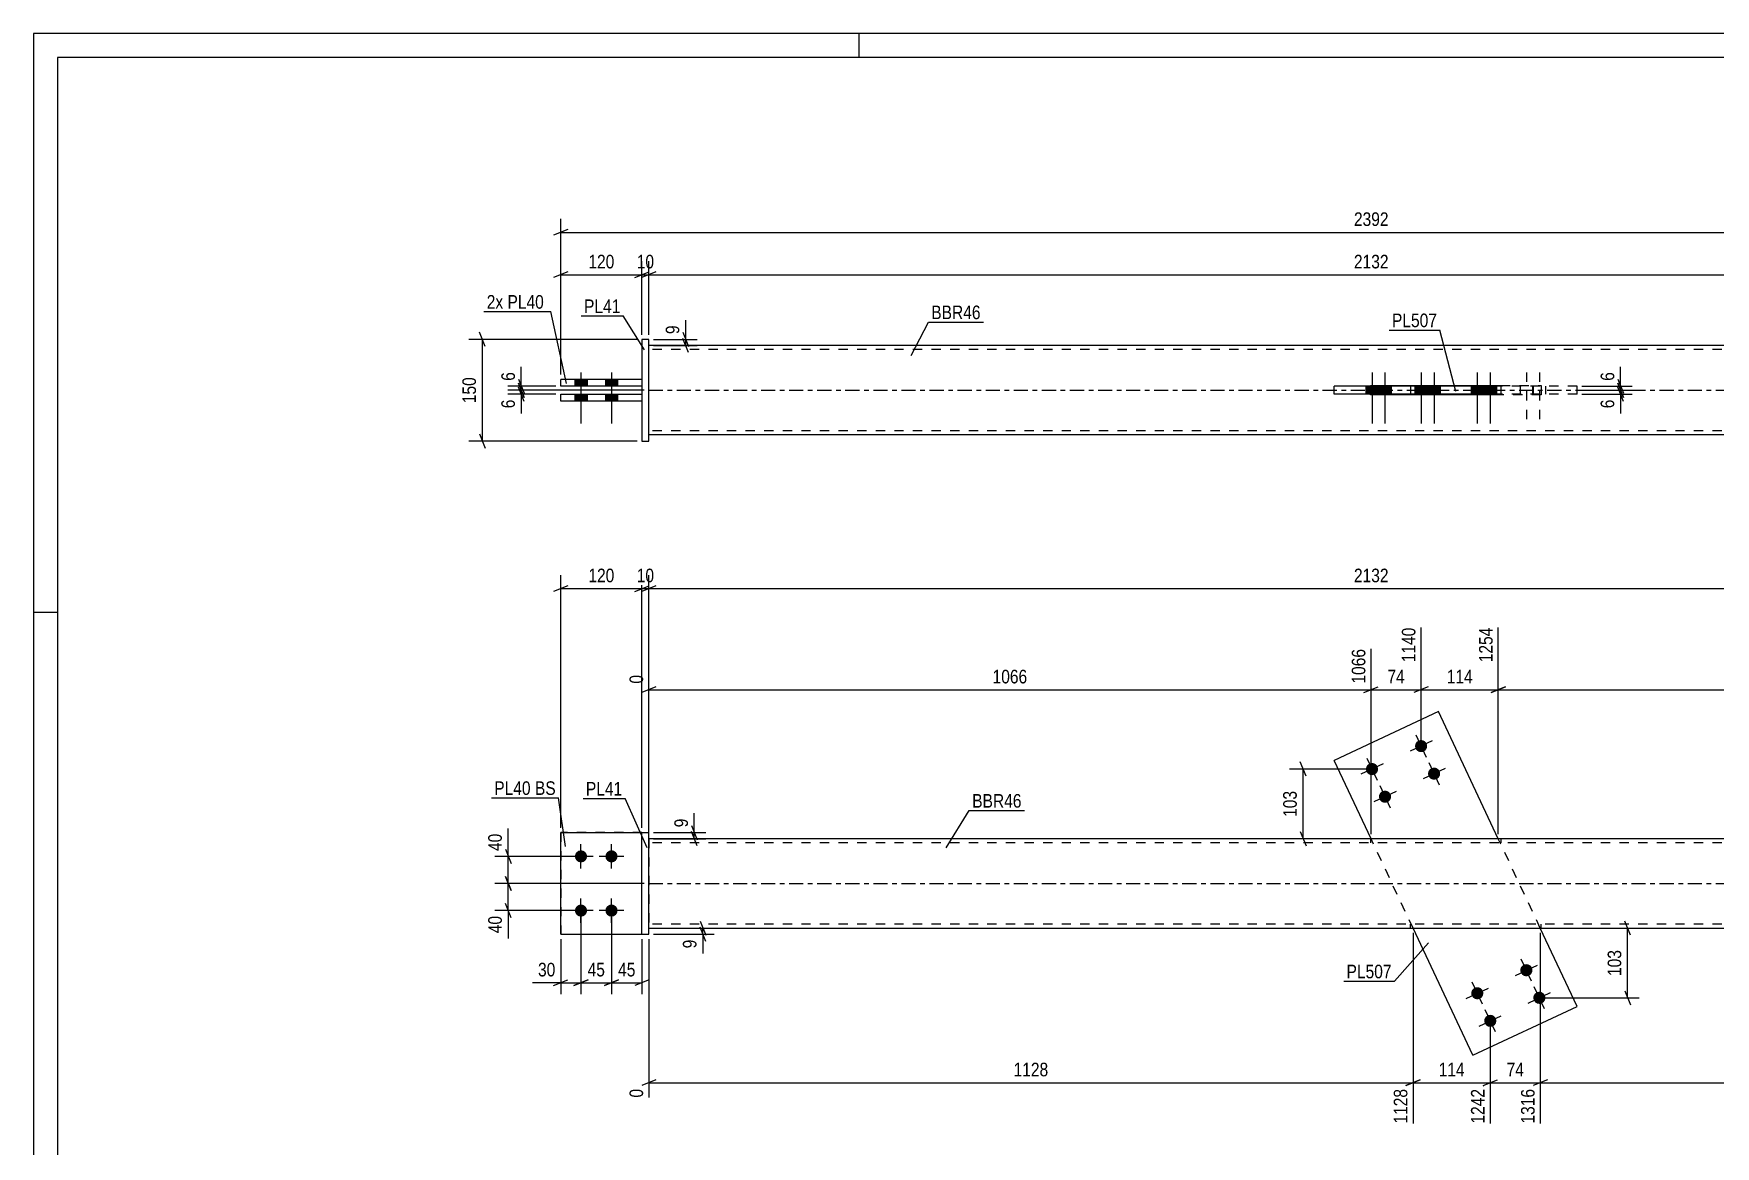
# Model space of a CAD drawing. Header units: millimetres. Extents: x 0 to 594, y 0 to 420.
# Drawn here: x 0 to 354.5, y 185.4 to 420 of the extents above; entities that cross this region are included whole.
import ezdxf

# ---------------------------------------------------------------- set-up
doc = ezdxf.new("R2010")
doc.units = ezdxf.units.MM
doc.linetypes.add('DXK_LINE_DOT2', pattern=[3.9198, 1.9599, -1.9599])
doc.linetypes.add('DXK_LINE_DOT3', pattern=[5.9187, 2.979, -0.9799, 0.9799, -0.9799])
doc.styles.add('Arial Narrow', font='ARIALN.TTF', dxfattribs={"height": 0.2})

# ---------------------------------------------------------------- blocks, each defined once
blk = doc.blocks.new('Unknown-585637004-1129')
at = {"color": 5, "linetype": 'Continuous'}
for p, q in [((594, 420), (0, 420)), ((0, 420), (0, 0)), ((174, 415), (174, 420)), ((589, 415), (5, 415)), ((5, 415), (5, 5)), ((5, 298), (0, 298))]:
    blk.add_line(p, q, dxfattribs=at)
blk = doc.blocks.new('Bolt-585637004-1959 - 1945')
at = {"linetype": 'Continuous'}
for points in [[(293.63, 270.37, -1), (291.31, 269.27, -1)], [(283.29, 265.51, -1), (280.96, 264.41, -1)], [(296.37, 264.55, -1), (294.04, 263.45, -1)], [(286.02, 259.69, -1), (283.69, 258.6, -1)]]:
    blk.add_hatch(color=1, dxfattribs=at).paths.add_polyline_path(points)
at = {"color": 1, "linetype": 'Continuous'}
for p, q in [((294.8, 270.91), (290.14, 268.73)), ((291.38, 272.15), (293.56, 267.49)), ((284.45, 266.05), (279.8, 263.87)), ((281.03, 267.29), (283.22, 262.63)), ((294.11, 266.33), (296.3, 261.67)), ((297.53, 265.09), (292.88, 262.91)), ((287.19, 260.24), (282.53, 258.05)), ((283.76, 261.47), (285.95, 256.81))]:
    blk.add_line(p, q, dxfattribs=at)
blk = doc.blocks.new('Part-585637004-1951 - 1945')
at = {"linetype": 'Continuous'}
blk.add_hatch(color=2, dxfattribs=at).paths.add_polyline_path([(391.4, 231.42), (390.6, 232.82), (392.2, 232.82)])
at = {"color": 2, "linetype": 'Continuous'}
for p, q in [((434.26, 250.28), (129.67, 250.28)), ((129.67, 231.42), (434.26, 231.42)), ((391.4, 231.42), (390.6, 232.82)), ((390.6, 232.82), (392.2, 232.82)), ((392.2, 232.82), (391.4, 231.42))]:
    blk.add_line(p, q, dxfattribs=at)
at = {"color": 7, "linetype": 'DXK_LINE_DOT2'}
for p, q in [((129.67, 250.28), (129.67, 231.42)), ((434.26, 249.42), (129.67, 249.42)), ((281.77, 250.28), (281.77, 249.42)), ((309.29, 250.28), (309.29, 249.42)), ((434.26, 250.28), (434.26, 231.42)), ((434.26, 232.28), (129.67, 232.28)), ((290.23, 231.42), (290.23, 232.28)), ((317.75, 231.42), (317.75, 232.28))]:
    blk.add_line(p, q, dxfattribs=at)
at = {"color": 7, "linetype": 'DXK_LINE_DOT3'}
blk.add_line((129.67, 240.85), (434.26, 240.85), dxfattribs=at)
at = {"color": 2, "linetype": 'Continuous'}
blk.add_circle((391.4, 232.32), 1, dxfattribs=at)
blk = doc.blocks.new('Bolt-585637004-1958 - 1945')
at = {"linetype": 'Continuous'}
for points in [[(313.5, 222.01, -1), (315.83, 223.11, -1)], [(303.16, 217.16, -1), (305.48, 218.25, -1)], [(316.23, 216.2, -1), (318.56, 217.29, -1)], [(305.89, 211.34, -1), (308.22, 212.43, -1)]]:
    blk.add_hatch(color=1, dxfattribs=at).paths.add_polyline_path(points)
at = {"color": 1, "linetype": 'Continuous'}
for p, q in [((312.34, 221.47), (316.99, 223.65)), ((315.76, 220.23), (313.57, 224.89)), ((305.41, 215.38), (303.23, 220.03)), ((301.99, 216.61), (306.65, 218.8)), ((315.07, 215.65), (319.72, 217.84)), ((318.49, 214.42), (316.3, 219.07)), ((304.73, 210.79), (309.38, 212.98)), ((308.15, 209.56), (305.96, 214.21))]:
    blk.add_line(p, q, dxfattribs=at)
blk = doc.blocks.new('Bolt-585637004-1960 - 1945')
at = {"linetype": 'Continuous'}
for points in [[(115.38, 245.28, -1), (115.38, 247.85, -1)], [(121.81, 245.28, -1), (121.81, 247.85, -1)], [(115.38, 233.85, -1), (115.38, 236.42, -1)], [(121.81, 233.85, -1), (121.81, 236.42, -1)]]:
    blk.add_hatch(color=1, dxfattribs=at).paths.add_polyline_path(points)
at = {"color": 1, "linetype": 'Continuous'}
for p, q in [((115.38, 243.99), (115.38, 249.14)), ((121.81, 243.99), (121.81, 249.14)), ((117.96, 246.57), (112.81, 246.57)), ((124.38, 246.57), (119.24, 246.57)), ((115.38, 232.57), (115.38, 237.71)), ((121.81, 232.57), (121.81, 237.71)), ((117.96, 235.14), (112.81, 235.14)), ((124.38, 235.14), (119.24, 235.14))]:
    blk.add_line(p, q, dxfattribs=at)
blk = doc.blocks.new('Part-585637004-1966 - 1945')
at = {"color": 2, "linetype": 'Continuous'}
for p, q in [((296.16, 277.08), (274.18, 266.75)), ((308.75, 250.28), (296.16, 277.08)), ((281.92, 250.28), (274.18, 266.75)), ((303.36, 204.63), (290.77, 231.42)), ((325.34, 214.95), (317.6, 231.42)), ((303.36, 204.63), (325.34, 214.95))]:
    blk.add_line(p, q, dxfattribs=at)
at = {"color": 7, "linetype": 'DXK_LINE_DOT2'}
for p, q in [((290.77, 231.42), (281.92, 250.28)), ((317.6, 231.42), (308.75, 250.28))]:
    blk.add_line(p, q, dxfattribs=at)
blk = doc.blocks.new('Part-585637004-1971 - 1945')
at = {"color": 2, "linetype": 'Continuous'}
for p, q in [((128.24, 230.14), (128.24, 251.57)), ((128.24, 251.57), (129.67, 251.57)), ((129.67, 230.14), (129.67, 251.57)), ((128.24, 230.14), (129.67, 230.14))]:
    blk.add_line(p, q, dxfattribs=at)
blk = doc.blocks.new('Part-585637004-1976 - 1945')
at = {"color": 7, "linetype": 'DXK_LINE_DOT2'}
for p, q in [((128.24, 251.57), (111.1, 251.57)), ((111.1, 251.57), (111.1, 230.14)), ((128.24, 230.14), (128.24, 251.57)), ((111.1, 230.14), (128.24, 230.14))]:
    blk.add_line(p, q, dxfattribs=at)
blk = doc.blocks.new('Part-585637004-1981 - 1945')
at = {"color": 2, "linetype": 'Continuous'}
for p, q in [((111.1, 230.14), (111.1, 251.57)), ((111.1, 251.57), (128.24, 251.57)), ((111.1, 230.14), (128.24, 230.14))]:
    blk.add_line(p, q, dxfattribs=at)
at = {"color": 7, "linetype": 'DXK_LINE_DOT2'}
blk.add_line((128.24, 230.14), (128.24, 251.57), dxfattribs=at)
blk = doc.blocks.new('Bolt-585637004-2427 - 2414')
at = {"linetype": 'Continuous'}
for points in [[(283.41, 345.69), (280.84, 345.69), (280.84, 343.97), (283.41, 343.97)], [(286.14, 345.69), (283.57, 345.69), (283.57, 343.97), (286.14, 343.97)], [(293.76, 345.69), (291.18, 345.69), (291.18, 343.97), (293.76, 343.97)], [(296.49, 345.69), (293.92, 345.69), (293.92, 343.97), (296.49, 343.97)]]:
    blk.add_hatch(color=1, dxfattribs=at).paths.add_polyline_path(points)
at = {"color": 1, "linetype": 'Continuous'}
for p, q in [((282.13, 348.54), (282.13, 337.83)), ((284.86, 348.54), (284.86, 337.83)), ((292.47, 348.54), (292.47, 337.83)), ((295.2, 348.54), (295.2, 337.83)), ((280.84, 345.69), (280.84, 343.97)), ((283.41, 345.69), (283.41, 343.97)), ((283.57, 345.69), (283.57, 343.97)), ((286.14, 345.69), (286.14, 343.97)), ((291.18, 345.69), (291.18, 343.97)), ((293.76, 345.69), (293.76, 343.97)), ((293.92, 345.69), (293.92, 343.97)), ((296.49, 345.69), (296.49, 343.97))]:
    blk.add_line(p, q, dxfattribs=at)
blk = doc.blocks.new('Part-585637004-2420 - 2414')
at = {"color": 2, "linetype": 'Continuous'}
for p, q in [((111.1, 343.97), (128.24, 343.97)), ((111.1, 342.54), (111.1, 343.97)), ((128.24, 343.97), (128.24, 342.54)), ((128.24, 342.54), (111.1, 342.54))]:
    blk.add_line(p, q, dxfattribs=at)
blk = doc.blocks.new('Part-585637004-2437 - 2414')
at = {"linetype": 'Continuous'}
blk.add_hatch(color=2, dxfattribs=at).paths.add_polyline_path([(391.4, 344.83), (390.6, 346.23), (392.2, 346.23)])
at = {"color": 2, "linetype": 'Continuous'}
for p, q in [((434.26, 354.26), (129.67, 354.26)), ((281.77, 345.69), (281.77, 345.83)), ((281.77, 345.83), (309.29, 345.83)), ((281.77, 343.83), (281.77, 343.97)), ((290.23, 345.69), (290.23, 345.83)), ((290.23, 343.97), (290.23, 343.83)), ((309.29, 345.83), (309.29, 343.83)), ((391.4, 344.83), (390.6, 346.23)), ((390.6, 346.23), (392.2, 346.23)), ((392.2, 346.23), (391.4, 344.83)), ((309.29, 343.83), (281.77, 343.83)), ((434.26, 335.4), (129.67, 335.4))]:
    blk.add_line(p, q, dxfattribs=at)
at = {"color": 7, "linetype": 'DXK_LINE_DOT2'}
for p, q in [((129.67, 335.4), (129.67, 354.26)), ((434.26, 353.4), (129.67, 353.4)), ((434.26, 354.26), (434.26, 335.4)), ((281.77, 343.83), (281.77, 345.69)), ((290.23, 345.83), (290.23, 343.97)), ((309.29, 345.83), (317.75, 345.83)), ((317.75, 345.83), (317.75, 343.83)), ((317.75, 343.83), (309.29, 343.83)), ((434.26, 336.26), (129.67, 336.26))]:
    blk.add_line(p, q, dxfattribs=at)
at = {"color": 7, "linetype": 'DXK_LINE_DOT3'}
blk.add_line((129.67, 344.83), (434.26, 344.83), dxfattribs=at)
at = {"color": 2, "linetype": 'Continuous'}
blk.add_circle((391.4, 345.73), 1, dxfattribs=at)
blk = doc.blocks.new('Bolt-585637004-2426 - 2414')
at = {"linetype": 'Continuous'}
for points in [[(303.03, 343.97), (305.61, 343.97), (305.61, 345.69), (303.03, 345.69)], [(305.77, 343.97), (308.34, 343.97), (308.34, 345.69), (305.77, 345.69)]]:
    blk.add_hatch(color=1, dxfattribs=at).paths.add_polyline_path(points)
at = {"color": 1, "linetype": 'Continuous'}
for p, q in [((304.32, 348.54), (304.32, 337.83)), ((307.05, 348.54), (307.05, 337.83)), ((303.03, 345.69), (303.03, 343.97)), ((305.61, 345.69), (305.61, 343.97)), ((305.77, 345.69), (305.77, 343.97)), ((308.34, 345.69), (308.34, 343.97))]:
    blk.add_line(p, q, dxfattribs=at)
at = {"color": 1, "linetype": 'DXK_LINE_DOT2'}
for p, q in [((314.66, 348.54), (314.66, 337.83)), ((317.4, 348.54), (317.4, 337.83)), ((313.38, 345.69), (313.38, 343.97)), ((315.95, 345.69), (315.95, 343.97)), ((316.11, 345.69), (316.11, 343.97)), ((318.68, 345.69), (318.68, 343.97))]:
    blk.add_line(p, q, dxfattribs=at)
blk = doc.blocks.new('Part-585637004-2452 - 2414')
at = {"color": 2, "linetype": 'Continuous'}
for p, q in [((128.24, 347.11), (111.1, 347.11)), ((111.1, 345.69), (111.1, 347.11)), ((128.24, 345.69), (111.1, 345.69)), ((128.24, 347.11), (128.24, 345.69))]:
    blk.add_line(p, q, dxfattribs=at)
blk = doc.blocks.new('Part-585637004-2457 - 2414')
at = {"color": 2, "linetype": 'Continuous'}
for p, q in [((129.67, 355.54), (128.24, 355.54)), ((128.24, 355.54), (128.24, 334.11)), ((129.67, 334.11), (129.67, 355.54)), ((128.24, 334.11), (129.67, 334.11))]:
    blk.add_line(p, q, dxfattribs=at)
blk = doc.blocks.new('Part-585637004-2462 - 2414')
at = {"color": 2, "linetype": 'Continuous'}
for p, q in [((274.18, 343.97), (274.18, 345.69)), ((309.29, 345.69), (274.18, 345.69)), ((309.29, 343.97), (274.18, 343.97)), ((296.16, 343.97), (296.16, 345.69))]:
    blk.add_line(p, q, dxfattribs=at)
at = {"color": 7, "linetype": 'DXK_LINE_DOT2'}
for p, q in [((303.36, 343.97), (303.36, 345.69)), ((325.34, 345.69), (309.29, 345.69)), ((325.34, 343.97), (309.29, 343.97)), ((325.34, 343.97), (325.34, 345.69))]:
    blk.add_line(p, q, dxfattribs=at)
blk = doc.blocks.new('Bolt-585637004-2463 - 2414')
at = {"linetype": 'Continuous'}
for points in [[(114.1, 345.69), (116.67, 345.69), (116.67, 347.11), (114.1, 347.11)], [(114.1, 345.69), (116.67, 345.69), (116.67, 347.11), (114.1, 347.11)], [(114.1, 342.54), (116.67, 342.54), (116.67, 343.97), (114.1, 343.97)], [(114.1, 342.54), (116.67, 342.54), (116.67, 343.97), (114.1, 343.97)], [(120.53, 345.69), (123.1, 345.69), (123.1, 347.11), (120.53, 347.11)], [(120.53, 345.69), (123.1, 345.69), (123.1, 347.11), (120.53, 347.11)], [(120.53, 342.54), (123.1, 342.54), (123.1, 343.97), (120.53, 343.97)], [(120.53, 342.54), (123.1, 342.54), (123.1, 343.97), (120.53, 343.97)]]:
    blk.add_hatch(color=1, dxfattribs=at).paths.add_polyline_path(points)
at = {"color": 1, "linetype": 'Continuous'}
for p, q in [((115.38, 348.54), (115.38, 337.83)), ((115.38, 348.54), (115.38, 337.83)), ((121.81, 348.54), (121.81, 337.83)), ((121.81, 348.54), (121.81, 337.83)), ((114.1, 347.11), (114.1, 345.69)), ((114.1, 347.11), (114.1, 345.69)), ((114.1, 343.97), (114.1, 342.54)), ((114.1, 343.97), (114.1, 342.54)), ((116.67, 347.11), (116.67, 345.69)), ((116.67, 347.11), (116.67, 345.69)), ((116.67, 343.97), (116.67, 342.54)), ((116.67, 343.97), (116.67, 342.54)), ((120.53, 347.11), (120.53, 345.69)), ((120.53, 347.11), (120.53, 345.69)), ((120.53, 343.97), (120.53, 342.54)), ((120.53, 343.97), (120.53, 342.54)), ((123.1, 347.11), (123.1, 345.69)), ((123.1, 347.11), (123.1, 345.69)), ((123.1, 343.97), (123.1, 342.54)), ((123.1, 343.97), (123.1, 342.54))]:
    blk.add_line(p, q, dxfattribs=at)
blk = doc.blocks.new('StraightDimension-585637004-2935 - 1945')
at = {"color": 7, "linetype": 'Continuous'}
for p, q in [((129.67, 229.14), (129.67, 195.72)), ((290.77, 230.42), (290.77, 190.23)), ((131.17, 199.45), (128.17, 198.25)), ((129.67, 198.85), (290.77, 198.85)), ((289.27, 198.25), (292.27, 199.45))]:
    blk.add_line(p, q, dxfattribs=at)
at = {"color": 0}
blk.add_wipeout([(214.48, 199.6), (214.48, 203.8), (205.97, 203.8), (205.97, 199.6)], dxfattribs=at)
at = {"color": 0, "linetype": 'Continuous'}
for points in [[(129.07, 198.15), (124.87, 198.15), (124.87, 195.12), (129.07, 195.12)], [(290.17, 198.15), (285.97, 198.15), (285.97, 189.63), (290.17, 189.63)]]:
    blk.add_wipeout(points, dxfattribs=at)
at = {"color": 3, "style": 'Arial Narrow'}
blk.add_text('1128', height=2.863, dxfattribs=at).set_placement((206.57, 200.2))
at = {"color": 3, "linetype": 'Continuous', "style": 'Arial Narrow'}
for s, height, p in [('0', 2.86, (128.47, 195.72)), ('1128', 2.863, (289.57, 190.23))]:
    blk.add_text(s, height=height, rotation=90.0002, dxfattribs=at).set_placement(p)
blk = doc.blocks.new('StraightDimension-585637004-2142 - 1945')
at = {"color": 7, "linetype": 'Continuous'}
for p, q in [((130.67, 231.42), (143.47, 231.42)), ((140.47, 232.92), (141.67, 229.92)), ((141.67, 228.64), (140.47, 231.64)), ((141.07, 230.14), (141.07, 231.42)), ((130.67, 230.14), (143.47, 230.14))]:
    blk.add_line(p, q, dxfattribs=at)
at = {"color": 0}
blk.add_wipeout([(140.32, 229.61), (136.12, 229.61), (136.12, 226.58), (140.32, 226.58)], dxfattribs=at)
at = {"color": 7, "linetype": 'Continuous'}
blk.add_line((141.07, 230.14), (141.07, 226.06), dxfattribs=at)
blk.add_line((141.07, 230.14), (141.07, 226.06), dxfattribs=at)
at = {"color": 3, "style": 'Arial Narrow'}
blk.add_text('9', height=2.86, rotation=90.0002, dxfattribs=at).set_placement((139.72, 227.18))
blk = doc.blocks.new('StraightDimension-585637004-2078 - 1945')
at = {"color": 7, "linetype": 'Continuous'}
for p, q in [((115.38, 234.14), (115.38, 217.51)), ((111.1, 229.14), (111.1, 217.51)), ((109.6, 219.31), (112.6, 220.51)), ((111.1, 219.91), (115.38, 219.91)), ((116.88, 220.51), (113.88, 219.31))]:
    blk.add_line(p, q, dxfattribs=at)
at = {"color": 0}
blk.add_wipeout([(110.57, 220.66), (110.57, 224.86), (105.72, 224.86), (105.72, 220.66)], dxfattribs=at)
at = {"color": 7, "linetype": 'Continuous'}
blk.add_line((111.1, 219.91), (105.19, 219.91), dxfattribs=at)
blk.add_line((111.1, 219.91), (105.19, 219.91), dxfattribs=at)
at = {"color": 3, "style": 'Arial Narrow'}
blk.add_text('30', height=2.863, dxfattribs=at).set_placement((106.32, 221.26))
blk = doc.blocks.new('StraightDimension-585637004-2799 - 1945')
at = {"color": 7, "linetype": 'Continuous'}
for p, q in [((292.47, 270.82), (292.47, 294.8)), ((308.75, 251.28), (308.75, 294.8)), ((293.97, 282.28), (290.97, 281.08)), ((292.47, 281.68), (308.75, 281.68)), ((307.25, 281.08), (310.25, 282.28))]:
    blk.add_line(p, q, dxfattribs=at)
at = {"color": 0}
blk.add_wipeout([(303.95, 282.43), (303.95, 286.63), (297.27, 286.63), (297.27, 282.43)], dxfattribs=at)
at = {"color": 0, "linetype": 'Continuous'}
blk.add_wipeout([(308.15, 295.4), (303.95, 295.4), (303.95, 286.88), (308.15, 286.88)], dxfattribs=at)
at = {"color": 3, "linetype": 'Continuous', "style": 'Arial Narrow'}
blk.add_text('1254', height=2.863, rotation=90.0002, dxfattribs=at).set_placement((307.55, 287.48))
at = {"color": 3, "style": 'Arial Narrow'}
blk.add_text('114', height=2.863, dxfattribs=at).set_placement((297.87, 283.03))
blk = doc.blocks.new('StraightDimension-585637004-2801 - 1945')
at = {"color": 7, "linetype": 'Continuous'}
for p, q in [((281.92, 251.28), (281.92, 290.3)), ((129.67, 251.28), (129.67, 284.81)), ((131.17, 282.28), (128.17, 281.08)), ((129.67, 281.68), (281.92, 281.68)), ((280.42, 281.08), (283.42, 282.28))]:
    blk.add_line(p, q, dxfattribs=at)
at = {"color": 0, "linetype": 'Continuous'}
for points in [[(281.32, 290.9), (277.12, 290.9), (277.12, 282.38), (281.32, 282.38)], [(129.07, 285.41), (124.87, 285.41), (124.87, 282.38), (129.07, 282.38)]]:
    blk.add_wipeout(points, dxfattribs=at)
at = {"color": 0}
blk.add_wipeout([(210.05, 282.43), (210.05, 286.63), (201.54, 286.63), (201.54, 282.43)], dxfattribs=at)
at = {"color": 3, "linetype": 'Continuous', "style": 'Arial Narrow'}
for s, height, p in [('1066', 2.863, (280.72, 282.98)), ('0', 2.86, (128.47, 282.98))]:
    blk.add_text(s, height=height, rotation=90.0002, dxfattribs=at).set_placement(p)
at = {"color": 3, "style": 'Arial Narrow'}
blk.add_text('1066', height=2.863, dxfattribs=at).set_placement((202.14, 283.03))
blk = doc.blocks.new('StraightDimension-585637004-2800 - 1945')
at = {"color": 7, "linetype": 'Continuous'}
for p, q in [((292.47, 270.82), (292.47, 294.8)), ((281.92, 251.28), (281.92, 290.3)), ((280.42, 281.08), (283.42, 282.28)), ((281.92, 281.68), (292.47, 281.68)), ((293.97, 282.28), (290.97, 281.08))]:
    blk.add_line(p, q, dxfattribs=at)
at = {"color": 0}
blk.add_wipeout([(289.62, 282.43), (289.62, 286.63), (284.77, 286.63), (284.77, 282.43)], dxfattribs=at)
at = {"color": 0, "linetype": 'Continuous'}
blk.add_wipeout([(291.87, 295.4), (287.67, 295.4), (287.67, 286.88), (291.87, 286.88)], dxfattribs=at)
at = {"color": 3, "linetype": 'Continuous', "style": 'Arial Narrow'}
blk.add_text('1140', height=2.863, rotation=90.0002, dxfattribs=at).set_placement((291.27, 287.48))
at = {"color": 3, "style": 'Arial Narrow'}
blk.add_text('74', height=2.863, dxfattribs=at).set_placement((285.37, 283.03))
blk = doc.blocks.new('StraightDimension-585637004-2175 - 1945')
at = {"color": 7, "linetype": 'Continuous'}
for p, q in [((114.38, 246.57), (97.19, 246.57)), ((99.44, 248.07), (100.64, 245.07)), ((100.04, 240.85), (100.04, 246.57)), ((100.64, 239.35), (99.44, 242.35)), ((128.67, 240.85), (97.19, 240.85))]:
    blk.add_line(p, q, dxfattribs=at)
at = {"color": 0}
blk.add_wipeout([(99.29, 251.95), (95.09, 251.95), (95.09, 247.09), (99.29, 247.09)], dxfattribs=at)
at = {"color": 7, "linetype": 'Continuous'}
blk.add_line((100.04, 246.57), (100.04, 252.47), dxfattribs=at)
blk.add_line((100.04, 246.57), (100.04, 252.47), dxfattribs=at)
at = {"color": 3, "style": 'Arial Narrow'}
blk.add_text('40', height=2.863, rotation=90.0002, dxfattribs=at).set_placement((98.69, 247.69))
blk = doc.blocks.new('StraightDimension-585637004-2934 - 1945')
at = {"color": 7, "linetype": 'Continuous'}
for p, q in [((290.77, 230.42), (290.77, 190.23)), ((307.05, 210.88), (307.05, 190.23)), ((292.27, 199.45), (289.27, 198.25)), ((290.77, 198.85), (307.05, 198.85)), ((305.55, 198.25), (308.55, 199.45))]:
    blk.add_line(p, q, dxfattribs=at)
at = {"color": 0}
blk.add_wipeout([(302.26, 199.6), (302.26, 203.8), (295.57, 203.8), (295.57, 199.6)], dxfattribs=at)
at = {"color": 3, "style": 'Arial Narrow'}
blk.add_text('114', height=2.863, dxfattribs=at).set_placement((296.17, 200.2))
at = {"color": 0, "linetype": 'Continuous'}
blk.add_wipeout([(306.45, 198.15), (302.25, 198.15), (302.25, 189.63), (306.45, 189.63)], dxfattribs=at)
at = {"color": 3, "linetype": 'Continuous', "style": 'Arial Narrow'}
blk.add_text('1242', height=2.863, rotation=90.0002, dxfattribs=at).set_placement((305.85, 190.23))
blk = doc.blocks.new('StraightDimension-585637004-2058 - 1945')
at = {"color": 7, "linetype": 'Continuous'}
for p, q in [((121.81, 234.14), (121.81, 217.51)), ((128.24, 229.14), (128.24, 217.51)), ((120.31, 219.31), (123.31, 220.51)), ((121.81, 219.91), (128.24, 219.91)), ((129.74, 220.51), (126.74, 219.31))]:
    blk.add_line(p, q, dxfattribs=at)
at = {"color": 0}
blk.add_wipeout([(127.46, 220.66), (127.46, 224.86), (122.6, 224.86), (122.6, 220.66)], dxfattribs=at)
at = {"color": 3, "style": 'Arial Narrow'}
blk.add_text('45', height=2.863, dxfattribs=at).set_placement((123.2, 221.26))
blk = doc.blocks.new('StraightDimension-585637004-2312 - 1945')
at = {"color": 7, "linetype": 'Continuous'}
for p, q in [((111.1, 252.57), (111.1, 305.85)), ((128.24, 252.57), (128.24, 305.85)), ((112.6, 303.6), (109.6, 302.4)), ((111.1, 303), (128.24, 303)), ((126.74, 302.4), (129.74, 303.6))]:
    blk.add_line(p, q, dxfattribs=at)
at = {"color": 0}
blk.add_wipeout([(123.01, 303.75), (123.01, 307.95), (116.33, 307.95), (116.33, 303.75)], dxfattribs=at)
at = {"color": 3, "style": 'Arial Narrow'}
blk.add_text('120', height=2.863, dxfattribs=at).set_placement((116.93, 304.35))
blk = doc.blocks.new('StraightDimension-585637004-2071 - 1945')
at = {"color": 7, "linetype": 'Continuous'}
for p, q in [((115.38, 234.14), (115.38, 217.51)), ((121.81, 234.14), (121.81, 217.51)), ((113.88, 219.31), (116.88, 220.51)), ((115.38, 219.91), (121.81, 219.91)), ((123.31, 220.51), (120.31, 219.31))]:
    blk.add_line(p, q, dxfattribs=at)
at = {"color": 0}
blk.add_wipeout([(121.03, 220.66), (121.03, 224.86), (116.17, 224.86), (116.17, 220.66)], dxfattribs=at)
at = {"color": 3, "style": 'Arial Narrow'}
blk.add_text('45', height=2.863, dxfattribs=at).set_placement((116.77, 221.26))
blk = doc.blocks.new('StraightDimension-585637004-2151 - 1945')
at = {"color": 7, "linetype": 'Continuous'}
for p, q in [((138.67, 253.07), (139.87, 250.07)), ((139.87, 248.78), (138.67, 251.78)), ((130.67, 251.57), (141.67, 251.57)), ((130.67, 250.28), (141.67, 250.28)), ((139.27, 250.28), (139.27, 251.57))]:
    blk.add_line(p, q, dxfattribs=at)
at = {"color": 0}
blk.add_wipeout([(138.52, 255.12), (134.32, 255.12), (134.32, 252.09), (138.52, 252.09)], dxfattribs=at)
at = {"color": 7, "linetype": 'Continuous'}
blk.add_line((139.27, 251.57), (139.27, 255.64), dxfattribs=at)
blk.add_line((139.27, 251.57), (139.27, 255.64), dxfattribs=at)
at = {"color": 3, "style": 'Arial Narrow'}
blk.add_text('9', height=2.86, rotation=90.0002, dxfattribs=at).set_placement((137.92, 252.69))
blk = doc.blocks.new('StraightDimension-585637004-2160 - 1945')
at = {"color": 7, "linetype": 'Continuous'}
for p, q in [((99.44, 242.35), (100.64, 239.35)), ((128.67, 240.85), (97.19, 240.85)), ((100.04, 235.14), (100.04, 240.85)), ((114.38, 235.14), (97.19, 235.14)), ((100.64, 233.64), (99.44, 236.64))]:
    blk.add_line(p, q, dxfattribs=at)
at = {"color": 0}
blk.add_wipeout([(99.29, 234.61), (95.09, 234.61), (95.09, 229.76), (99.29, 229.76)], dxfattribs=at)
at = {"color": 7, "linetype": 'Continuous'}
blk.add_line((100.04, 235.14), (100.04, 229.23), dxfattribs=at)
blk.add_line((100.04, 235.14), (100.04, 229.23), dxfattribs=at)
at = {"color": 3, "style": 'Arial Narrow'}
blk.add_text('40', height=2.863, rotation=90.0002, dxfattribs=at).set_placement((98.69, 230.36))
blk = doc.blocks.new('StraightDimension-585637004-2238 - 1945')
at = {"color": 7, "linetype": 'Continuous'}
for p, q in [((291.77, 231.42), (338.41, 231.42)), ((336.61, 229.92), (335.41, 232.92)), ((336.01, 216.74), (336.01, 231.42)), ((318.4, 216.74), (338.41, 216.74)), ((335.41, 218.24), (336.61, 215.24))]:
    blk.add_line(p, q, dxfattribs=at)
at = {"color": 0}
blk.add_wipeout([(335.26, 227.43), (331.06, 227.43), (331.06, 220.74), (335.26, 220.74)], dxfattribs=at)
at = {"color": 3, "style": 'Arial Narrow'}
blk.add_text('103', height=2.863, rotation=90.0002, dxfattribs=at).set_placement((334.66, 221.34))
blk = doc.blocks.new('StraightDimension-585637004-2282 - 1945')
at = {"color": 7, "linetype": 'Continuous'}
for p, q in [((268.21, 263.46), (267.01, 266.46)), ((281.13, 264.96), (264.76, 264.96)), ((267.61, 250.28), (267.61, 264.96)), ((267.01, 251.78), (268.21, 248.78)), ((307.75, 250.28), (264.76, 250.28))]:
    blk.add_line(p, q, dxfattribs=at)
at = {"color": 0}
blk.add_wipeout([(266.86, 260.96), (262.66, 260.96), (262.66, 254.28), (266.86, 254.28)], dxfattribs=at)
at = {"color": 3, "style": 'Arial Narrow'}
blk.add_text('103', height=2.863, rotation=90.0002, dxfattribs=at).set_placement((266.26, 254.88))
blk = doc.blocks.new('StraightDimension-585637004-2334 - 1945')
at = {"color": 7, "linetype": 'Continuous'}
for p, q in [((128.24, 252.57), (128.24, 305.85)), ((129.67, 252.57), (129.67, 305.85)), ((126.74, 302.4), (129.74, 303.6)), ((131.17, 303.6), (128.17, 302.4)), ((128.24, 303), (129.67, 303))]:
    blk.add_line(p, q, dxfattribs=at)
at = {"color": 0}
blk.add_wipeout([(131.38, 303.75), (131.38, 307.95), (126.53, 307.95), (126.53, 303.75)], dxfattribs=at)
at = {"color": 3, "style": 'Arial Narrow'}
blk.add_text('10', height=2.863, dxfattribs=at).set_placement((127.13, 304.35))
blk = doc.blocks.new('StraightDimension-585637004-2351 - 1945')
at = {"color": 7, "linetype": 'Continuous'}
for p, q in [((129.67, 252.57), (129.67, 305.85)), ((434.26, 252.57), (434.26, 305.85)), ((131.17, 303.6), (128.17, 302.4)), ((129.67, 303), (434.26, 303)), ((432.76, 302.4), (435.76, 303.6))]:
    blk.add_line(p, q, dxfattribs=at)
at = {"color": 0}
blk.add_wipeout([(286.22, 303.75), (286.22, 307.95), (277.71, 307.95), (277.71, 303.75)], dxfattribs=at)
at = {"color": 3, "style": 'Arial Narrow'}
blk.add_text('2132', height=2.863, dxfattribs=at).set_placement((278.31, 304.35))
blk = doc.blocks.new('StraightDimension-585637004-2933 - 1945')
at = {"color": 7, "linetype": 'Continuous'}
for p, q in [((317.6, 230.42), (317.6, 190.23)), ((307.05, 210.88), (307.05, 190.23)), ((305.55, 198.25), (308.55, 199.45)), ((307.05, 198.85), (317.6, 198.85)), ((319.1, 199.45), (316.1, 198.25))]:
    blk.add_line(p, q, dxfattribs=at)
at = {"color": 0}
blk.add_wipeout([(314.76, 199.6), (314.76, 203.8), (309.9, 203.8), (309.9, 199.6)], dxfattribs=at)
at = {"color": 3, "style": 'Arial Narrow'}
blk.add_text('74', height=2.863, dxfattribs=at).set_placement((310.5, 200.2))
at = {"color": 0, "linetype": 'Continuous'}
blk.add_wipeout([(317, 198.15), (312.8, 198.15), (312.8, 189.63), (317, 189.63)], dxfattribs=at)
at = {"color": 3, "linetype": 'Continuous', "style": 'Arial Narrow'}
blk.add_text('1316', height=2.863, rotation=90.0002, dxfattribs=at).set_placement((316.4, 190.23))
blk = doc.blocks.new('StraightDimension-585637004-2798 - 1945')
at = {"color": 7, "linetype": 'Continuous'}
for p, q in [((308.75, 251.28), (308.75, 294.8)), ((434.26, 252.57), (434.26, 290.3)), ((310.25, 282.28), (307.25, 281.08)), ((308.75, 281.68), (434.26, 281.68)), ((432.76, 281.08), (435.76, 282.28))]:
    blk.add_line(p, q, dxfattribs=at)
at = {"color": 0, "linetype": 'Continuous'}
blk.add_wipeout([(433.66, 290.9), (429.46, 290.9), (429.46, 282.38), (433.66, 282.38)], dxfattribs=at)
at = {"color": 0}
blk.add_wipeout([(374.85, 282.43), (374.85, 286.63), (368.16, 286.63), (368.16, 282.43)], dxfattribs=at)
at = {"color": 3, "linetype": 'Continuous', "style": 'Arial Narrow'}
blk.add_text('2132', height=2.863, rotation=90.0002, dxfattribs=at).set_placement((433.06, 282.98))
at = {"color": 3, "style": 'Arial Narrow'}
blk.add_text('879', height=2.863, dxfattribs=at).set_placement((368.76, 283.03))
blk = doc.blocks.new('StraightDimension-585637004-2932 - 1945')
at = {"color": 7, "linetype": 'Continuous'}
for p, q in [((317.6, 230.42), (317.6, 190.23)), ((434.26, 229.14), (434.26, 190.23)), ((319.1, 199.45), (316.1, 198.25)), ((317.6, 198.85), (434.26, 198.85)), ((432.76, 198.25), (435.76, 199.45))]:
    blk.add_line(p, q, dxfattribs=at)
at = {"color": 0}
blk.add_wipeout([(379.27, 199.6), (379.27, 203.8), (372.59, 203.8), (372.59, 199.6)], dxfattribs=at)
at = {"color": 0, "linetype": 'Continuous'}
blk.add_wipeout([(433.66, 198.15), (429.46, 198.15), (429.46, 189.63), (433.66, 189.63)], dxfattribs=at)
at = {"color": 3, "style": 'Arial Narrow'}
blk.add_text('817', height=2.863, dxfattribs=at).set_placement((373.19, 200.2))
at = {"color": 3, "linetype": 'Continuous', "style": 'Arial Narrow'}
blk.add_text('2132', height=2.863, rotation=90.0002, dxfattribs=at).set_placement((433.06, 190.23))
blk = doc.blocks.new('StraightDimension-585637004-2621 - 2414')
at = {"color": 7, "linetype": 'Continuous'}
for p, q in [((130.67, 355.54), (139.85, 355.54)), ((136.85, 357.04), (138.05, 354.04)), ((138.05, 352.76), (136.85, 355.76)), ((137.45, 354.26), (137.45, 355.54)), ((130.67, 354.26), (139.85, 354.26))]:
    blk.add_line(p, q, dxfattribs=at)
at = {"color": 0}
blk.add_wipeout([(136.7, 359.1), (132.5, 359.1), (132.5, 356.07), (136.7, 356.07)], dxfattribs=at)
at = {"color": 7, "linetype": 'Continuous'}
blk.add_line((137.45, 355.54), (137.45, 359.62), dxfattribs=at)
blk.add_line((137.45, 355.54), (137.45, 359.62), dxfattribs=at)
at = {"color": 3, "style": 'Arial Narrow'}
blk.add_text('9', height=2.86, rotation=90.0002, dxfattribs=at).set_placement((136.1, 356.67))
blk = doc.blocks.new('StraightDimension-585637004-2540 - 2414')
at = {"color": 7, "linetype": 'Continuous'}
for p, q in [((126.74, 368.56), (129.74, 369.76)), ((131.17, 369.76), (128.17, 368.56)), ((128.24, 356.54), (128.24, 372.01)), ((128.24, 369.16), (129.67, 369.16)), ((129.67, 356.54), (129.67, 372.01))]:
    blk.add_line(p, q, dxfattribs=at)
at = {"color": 0}
blk.add_wipeout([(131.38, 369.91), (131.38, 374.11), (126.53, 374.11), (126.53, 369.91)], dxfattribs=at)
at = {"color": 3, "style": 'Arial Narrow'}
blk.add_text('10', height=2.863, dxfattribs=at).set_placement((127.13, 370.51))
blk = doc.blocks.new('StraightDimension-585637004-2476 - 2414')
at = {"color": 7, "linetype": 'Continuous'}
for p, q in [((128.67, 344.83), (99.95, 344.83)), ((110.1, 343.97), (99.95, 343.97)), ((102.2, 346.33), (103.4, 343.33)), ((103.4, 342.47), (102.2, 345.47)), ((102.8, 343.97), (102.8, 344.83))]:
    blk.add_line(p, q, dxfattribs=at)
at = {"color": 0}
blk.add_wipeout([(102.05, 343.45), (97.85, 343.45), (97.85, 340.42), (102.05, 340.42)], dxfattribs=at)
at = {"color": 7, "linetype": 'Continuous'}
blk.add_line((102.8, 343.97), (102.8, 339.89), dxfattribs=at)
blk.add_line((102.8, 343.97), (102.8, 339.89), dxfattribs=at)
at = {"color": 3, "style": 'Arial Narrow'}
blk.add_text('6', height=2.86, rotation=90.0002, dxfattribs=at).set_placement((101.45, 341.02))
blk = doc.blocks.new('StraightDimension-585637004-2492 - 2414')
at = {"color": 7, "linetype": 'Continuous'}
for p, q in [((110.1, 345.69), (99.95, 345.69)), ((128.67, 344.83), (99.95, 344.83)), ((102.2, 347.19), (103.4, 344.19)), ((103.4, 343.33), (102.2, 346.33)), ((102.8, 344.83), (102.8, 345.69))]:
    blk.add_line(p, q, dxfattribs=at)
at = {"color": 0}
blk.add_wipeout([(102.05, 349.24), (97.85, 349.24), (97.85, 346.21), (102.05, 346.21)], dxfattribs=at)
at = {"color": 7, "linetype": 'Continuous'}
blk.add_line((102.8, 345.69), (102.8, 349.76), dxfattribs=at)
blk.add_line((102.8, 345.69), (102.8, 349.76), dxfattribs=at)
at = {"color": 3, "style": 'Arial Narrow'}
blk.add_text('6', height=2.86, rotation=90.0002, dxfattribs=at).set_placement((101.45, 346.81))
blk = doc.blocks.new('StraightDimension-585637004-2509 - 2414')
at = {"color": 7, "linetype": 'Continuous'}
for p, q in [((127.24, 355.54), (91.74, 355.54)), ((95.19, 354.04), (93.99, 357.04)), ((94.59, 334.11), (94.59, 355.54)), ((127.24, 334.11), (91.74, 334.11)), ((93.99, 335.61), (95.19, 332.61))]:
    blk.add_line(p, q, dxfattribs=at)
at = {"color": 0}
blk.add_wipeout([(93.84, 348.17), (89.64, 348.17), (89.64, 341.49), (93.84, 341.49)], dxfattribs=at)
at = {"color": 3, "style": 'Arial Narrow'}
blk.add_text('150', height=2.863, rotation=90.0002, dxfattribs=at).set_placement((93.24, 342.09))
blk = doc.blocks.new('StraightDimension-585637004-2520 - 2414')
at = {"color": 7, "linetype": 'Continuous'}
for p, q in [((326.34, 345.69), (336.93, 345.69)), ((326.34, 344.83), (336.93, 344.83)), ((333.93, 347.19), (335.13, 344.19)), ((335.13, 343.33), (333.93, 346.33)), ((334.53, 344.83), (334.53, 345.69))]:
    blk.add_line(p, q, dxfattribs=at)
at = {"color": 0}
blk.add_wipeout([(333.78, 349.24), (329.58, 349.24), (329.58, 346.21), (333.78, 346.21)], dxfattribs=at)
at = {"color": 7, "linetype": 'Continuous'}
blk.add_line((334.53, 345.69), (334.53, 349.76), dxfattribs=at)
blk.add_line((334.53, 345.69), (334.53, 349.76), dxfattribs=at)
at = {"color": 3, "style": 'Arial Narrow'}
blk.add_text('6', height=2.86, rotation=90.0002, dxfattribs=at).set_placement((333.18, 346.81))
blk = doc.blocks.new('StraightDimension-585637004-2524 - 2414')
at = {"color": 7, "linetype": 'Continuous'}
for p, q in [((326.34, 344.83), (336.93, 344.83)), ((326.34, 343.97), (336.93, 343.97)), ((333.93, 346.33), (335.13, 343.33)), ((335.13, 342.47), (333.93, 345.47)), ((334.53, 343.97), (334.53, 344.83))]:
    blk.add_line(p, q, dxfattribs=at)
at = {"color": 0}
blk.add_wipeout([(333.78, 343.45), (329.58, 343.45), (329.58, 340.42), (333.78, 340.42)], dxfattribs=at)
at = {"color": 7, "linetype": 'Continuous'}
blk.add_line((334.53, 343.97), (334.53, 339.89), dxfattribs=at)
blk.add_line((334.53, 343.97), (334.53, 339.89), dxfattribs=at)
at = {"color": 3, "style": 'Arial Narrow'}
blk.add_text('6', height=2.86, rotation=90.0002, dxfattribs=at).set_placement((333.18, 341.02))
blk = doc.blocks.new('StraightDimension-585637004-2529 - 2414')
at = {"color": 7, "linetype": 'Continuous'}
for p, q in [((111.1, 348.11), (111.1, 380.96)), ((452.83, 348.11), (452.83, 380.96)), ((112.6, 378.71), (109.6, 377.51)), ((111.1, 378.11), (452.83, 378.11)), ((451.33, 377.51), (454.33, 378.71))]:
    blk.add_line(p, q, dxfattribs=at)
at = {"color": 0}
blk.add_wipeout([(286.22, 378.86), (286.22, 383.06), (277.71, 383.06), (277.71, 378.86)], dxfattribs=at)
at = {"color": 3, "style": 'Arial Narrow'}
blk.add_text('2392', height=2.863, dxfattribs=at).set_placement((278.31, 379.46))
blk = doc.blocks.new('StraightDimension-585637004-2550 - 2414')
at = {"color": 7, "linetype": 'Continuous'}
for p, q in [((112.6, 369.76), (109.6, 368.56)), ((111.1, 348.11), (111.1, 372.01)), ((111.1, 369.16), (128.24, 369.16)), ((126.74, 368.56), (129.74, 369.76)), ((128.24, 356.54), (128.24, 372.01))]:
    blk.add_line(p, q, dxfattribs=at)
at = {"color": 0}
blk.add_wipeout([(123.01, 369.91), (123.01, 374.11), (116.33, 374.11), (116.33, 369.91)], dxfattribs=at)
at = {"color": 3, "style": 'Arial Narrow'}
blk.add_text('120', height=2.863, dxfattribs=at).set_placement((116.93, 370.51))
blk = doc.blocks.new('StraightDimension-585637004-2560 - 2414')
at = {"color": 7, "linetype": 'Continuous'}
for p, q in [((131.17, 369.76), (128.17, 368.56)), ((129.67, 356.54), (129.67, 372.01)), ((129.67, 369.16), (434.26, 369.16)), ((432.76, 368.56), (435.76, 369.76)), ((434.26, 356.54), (434.26, 372.01))]:
    blk.add_line(p, q, dxfattribs=at)
at = {"color": 0}
blk.add_wipeout([(286.22, 369.91), (286.22, 374.11), (277.71, 374.11), (277.71, 369.91)], dxfattribs=at)
at = {"color": 3, "style": 'Arial Narrow'}
blk.add_text('2132', height=2.863, dxfattribs=at).set_placement((278.31, 370.51))
blk = doc.blocks.new('Mark-585637004-1947 - 1945')
at = {"color": 0}
blk.add_wipeout([(208.25, 256.84), (208.25, 259.84), (197.84, 259.84), (197.84, 256.84)], dxfattribs=at)
blk.add_wipeout([(208.25, 256.84), (208.25, 259.84), (197.84, 259.84), (197.84, 256.84)], dxfattribs=at)
at = {"color": 30, "linetype": 'Continuous'}
for p, q in [((192.34, 248.34), (197.24, 256.24)), ((197.24, 256.24), (208.85, 256.24))]:
    blk.add_line(p, q, dxfattribs=at)
at = {"color": 3, "style": 'Arial Narrow'}
blk.add_text('BBR46', height=2.863, dxfattribs=at).set_placement((197.84, 256.84))
blk = doc.blocks.new('MarkSet-585637004-2405 - 1945')
at = {"color": 0}
blk.add_wipeout([(104.77, 259.52), (104.77, 262.52), (97.09, 262.52), (97.09, 259.52)], dxfattribs=at)
blk.add_wipeout([(104.77, 259.52), (104.77, 262.52), (97.09, 262.52), (97.09, 259.52)], dxfattribs=at)
blk.add_wipeout([(110.05, 259.52), (110.05, 262.52), (105.67, 262.52), (105.67, 259.52)], dxfattribs=at)
blk.add_wipeout([(110.05, 259.52), (110.05, 262.52), (105.67, 262.52), (105.67, 259.52)], dxfattribs=at)
at = {"color": 30, "linetype": 'Continuous'}
for p in [(96.49, 258.92), (112.1, 248.64)]:
    blk.add_line(p, (110.65, 258.92), dxfattribs=at)
at = {"color": 3, "style": 'Arial Narrow'}
for s, p in [('PL40', (97.09, 259.52)), ('BS', (105.67, 259.52))]:
    blk.add_text(s, height=2.863, dxfattribs=at).set_placement(p)
blk = doc.blocks.new('Mark-585637004-1962 - 1945')
at = {"color": 0}
blk.add_wipeout([(286.25, 220.86), (286.25, 223.86), (276.75, 223.86), (276.75, 220.86)], dxfattribs=at)
blk.add_wipeout([(286.25, 220.86), (286.25, 223.86), (276.75, 223.86), (276.75, 220.86)], dxfattribs=at)
at = {"color": 30, "linetype": 'Continuous'}
for p in [(294.05, 228.31), (276.15, 220.26)]:
    blk.add_line(p, (286.85, 220.26), dxfattribs=at)
at = {"color": 3, "style": 'Arial Narrow'}
blk.add_text('PL507', height=2.863, dxfattribs=at).set_placement((276.75, 220.86))
blk = doc.blocks.new('Mark-585637004-1967 - 1945')
at = {"color": 0}
blk.add_wipeout([(124.09, 259.39), (124.09, 262.39), (116.41, 262.39), (116.41, 259.39)], dxfattribs=at)
blk.add_wipeout([(124.09, 259.39), (124.09, 262.39), (116.41, 262.39), (116.41, 259.39)], dxfattribs=at)
at = {"color": 30, "linetype": 'Continuous'}
for p in [(115.81, 258.79), (129.31, 248.35)]:
    blk.add_line(p, (124.69, 258.79), dxfattribs=at)
at = {"color": 3, "style": 'Arial Narrow'}
blk.add_text('PL41', height=2.863, dxfattribs=at).set_placement((116.41, 259.39))
blk = doc.blocks.new('Mark-585637004-2433 - 2414')
at = {"color": 0}
blk.add_wipeout([(199.62, 359.81), (199.62, 362.81), (189.21, 362.81), (189.21, 359.81)], dxfattribs=at)
blk.add_wipeout([(199.62, 359.81), (199.62, 362.81), (189.21, 362.81), (189.21, 359.81)], dxfattribs=at)
at = {"color": 30, "linetype": 'Continuous'}
for p, q in [((184.97, 352.13), (188.61, 359.21)), ((188.61, 359.21), (200.22, 359.21))]:
    blk.add_line(p, q, dxfattribs=at)
at = {"color": 3, "style": 'Arial Narrow'}
blk.add_text('BBR46', height=2.863, dxfattribs=at).set_placement((189.21, 359.81))
blk = doc.blocks.new('Mark-585637004-2453 - 2414')
at = {"color": 0}
blk.add_wipeout([(123.7, 361.1), (123.7, 364.1), (116.02, 364.1), (116.02, 361.1)], dxfattribs=at)
blk.add_wipeout([(123.7, 361.1), (123.7, 364.1), (116.02, 364.1), (116.02, 361.1)], dxfattribs=at)
at = {"color": 30, "linetype": 'Continuous'}
for p in [(115.42, 360.5), (128.78, 353.36)]:
    blk.add_line(p, (124.3, 360.5), dxfattribs=at)
at = {"color": 3, "style": 'Arial Narrow'}
blk.add_text('PL41', height=2.863, dxfattribs=at).set_placement((116.02, 361.1))
blk = doc.blocks.new('Mark-585637004-2458 - 2414')
at = {"color": 0}
blk.add_wipeout([(295.83, 358.12), (295.83, 361.12), (286.33, 361.12), (286.33, 358.12)], dxfattribs=at)
blk.add_wipeout([(295.83, 358.12), (295.83, 361.12), (286.33, 361.12), (286.33, 358.12)], dxfattribs=at)
at = {"color": 30, "linetype": 'Continuous'}
for p in [(285.73, 357.52), (299.82, 344.59)]:
    blk.add_line(p, (296.43, 357.52), dxfattribs=at)
at = {"color": 3, "style": 'Arial Narrow'}
blk.add_text('PL507', height=2.863, dxfattribs=at).set_placement((286.33, 358.12))
blk = doc.blocks.new('MarkSet-585637004-2659 - 2414')
at = {"color": 0}
blk.add_wipeout([(98.98, 362.02), (98.98, 365.02), (95.51, 365.02), (95.51, 362.02)], dxfattribs=at)
blk.add_wipeout([(98.98, 362.02), (98.98, 365.02), (95.51, 365.02), (95.51, 362.02)], dxfattribs=at)
blk.add_wipeout([(107.55, 362.02), (107.55, 365.02), (99.88, 365.02), (99.88, 362.02)], dxfattribs=at)
blk.add_wipeout([(107.55, 362.02), (107.55, 365.02), (99.88, 365.02), (99.88, 362.02)], dxfattribs=at)
at = {"color": 30, "linetype": 'Continuous'}
for p in [(94.91, 361.42), (112.31, 346.23)]:
    blk.add_line(p, (109.05, 361.42), dxfattribs=at)
at = {"color": 3, "style": 'Arial Narrow'}
for s, p in [('2x', (95.51, 362.02)), ('PL40', (99.88, 362.02))]:
    blk.add_text(s, height=2.863, dxfattribs=at).set_placement(p)

msp = doc.modelspace()

# ---------------------------------------------------------------- block references
for name in ['Unknown-585637004-1129', 'Part-585637004-2457 - 2414', 'Part-585637004-2437 - 2414', 'Bolt-585637004-2463 - 2414', 'Bolt-585637004-2427 - 2414', 'Bolt-585637004-2426 - 2414', 'Part-585637004-2452 - 2414', 'Part-585637004-2420 - 2414', 'Part-585637004-2462 - 2414', 'Part-585637004-1966 - 1945', 'Bolt-585637004-1959 - 1945', 'Part-585637004-1976 - 1945', 'Part-585637004-1981 - 1945', 'Bolt-585637004-1960 - 1945', 'Part-585637004-1971 - 1945', 'Part-585637004-1951 - 1945', 'Bolt-585637004-1958 - 1945']:
    msp.add_blockref(name, (0, 0))

# ---------------------------------------------------------------- next in the draw order: block references
for name in ['StraightDimension-585637004-2621 - 2414', 'StraightDimension-585637004-2520 - 2414', 'StraightDimension-585637004-2476 - 2414', 'StraightDimension-585637004-2799 - 1945', 'StraightDimension-585637004-2801 - 1945', 'StraightDimension-585637004-2078 - 1945', 'StraightDimension-585637004-2935 - 1945']:
    msp.add_blockref(name, (0, 0))

# ---------------------------------------------------------------- next in the draw order: block references
for name in ['StraightDimension-585637004-2540 - 2414', 'StraightDimension-585637004-2492 - 2414', 'StraightDimension-585637004-2524 - 2414', 'StraightDimension-585637004-2800 - 1945', 'StraightDimension-585637004-2175 - 1945', 'StraightDimension-585637004-2142 - 1945', 'StraightDimension-585637004-2934 - 1945']:
    msp.add_blockref(name, (0, 0))

# ---------------------------------------------------------------- next in the draw order: block references
for name in ['StraightDimension-585637004-2509 - 2414', 'StraightDimension-585637004-2312 - 1945', 'StraightDimension-585637004-2282 - 1945', 'StraightDimension-585637004-2058 - 1945', 'StraightDimension-585637004-2238 - 1945']:
    msp.add_blockref(name, (0, 0))

# ---------------------------------------------------------------- next in the draw order: block references
for name in ['StraightDimension-585637004-2529 - 2414', 'MarkSet-585637004-2405 - 1945', 'StraightDimension-585637004-2151 - 1945', 'StraightDimension-585637004-2071 - 1945', 'Mark-585637004-1962 - 1945', 'StraightDimension-585637004-2933 - 1945']:
    msp.add_blockref(name, (0, 0))

# ---------------------------------------------------------------- next in the draw order: block references
for name in ['StraightDimension-585637004-2550 - 2414', 'StraightDimension-585637004-2334 - 1945', 'StraightDimension-585637004-2160 - 1945', 'StraightDimension-585637004-2932 - 1945']:
    msp.add_blockref(name, (0, 0))

# ---------------------------------------------------------------- next in the draw order: block references
for name in ['StraightDimension-585637004-2560 - 2414', 'MarkSet-585637004-2659 - 2414', 'StraightDimension-585637004-2351 - 1945']:
    msp.add_blockref(name, (0, 0))

# ---------------------------------------------------------------- next in the draw order: block references
for name in ['Mark-585637004-2453 - 2414', 'Mark-585637004-2433 - 2414', 'Mark-585637004-2458 - 2414', 'StraightDimension-585637004-2798 - 1945', 'Mark-585637004-1967 - 1945', 'Mark-585637004-1947 - 1945']:
    msp.add_blockref(name, (0, 0))

doc.saveas('drawing.dxf')
